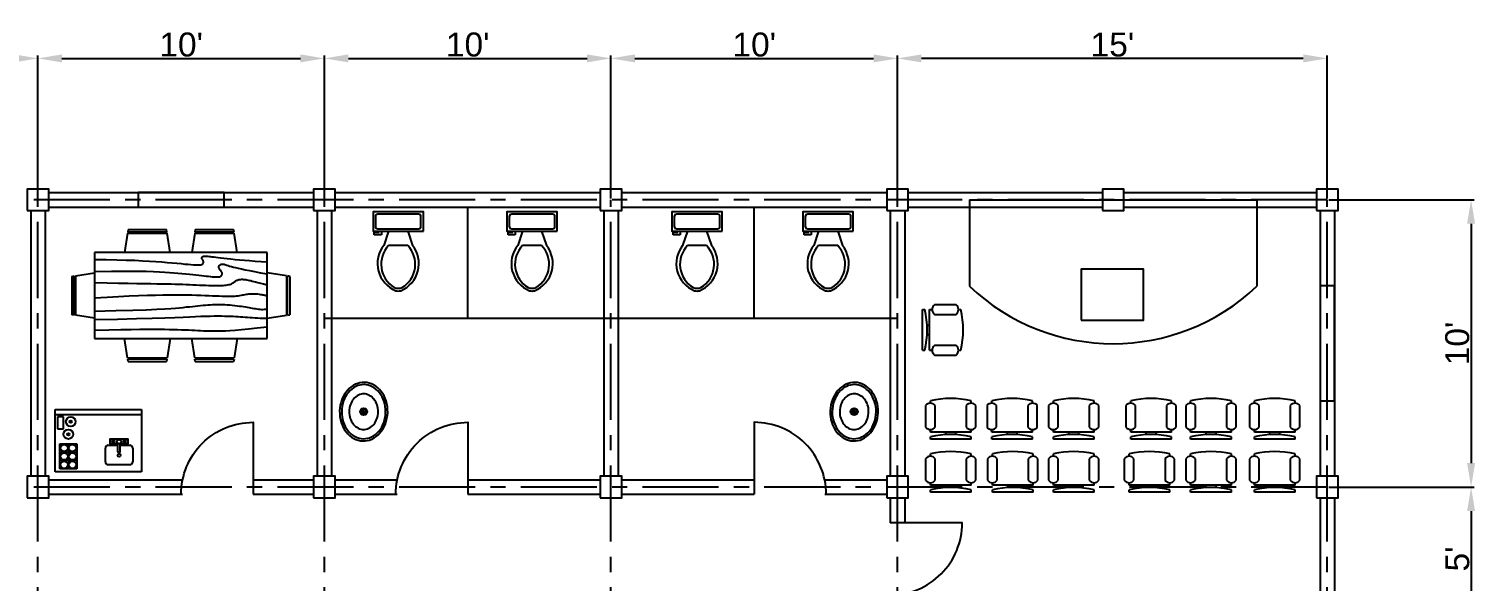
# Model space of a CAD drawing. Header units: inches. Extents: x -530 to 976, y 18 to 694.
# Drawn here: x 373 to 976, y 463 to 694 of the extents above; entities that cross this region are included whole.
import ezdxf

# ---------------------------------------------------------------- set-up
doc = ezdxf.new("R2010")
doc.units = ezdxf.units.IN
doc.linetypes.add('CENTER', pattern=[50.8, 31.75, -6.35, 6.35, -6.35])
for name, color, linetype in [('center', 7, 'CENTER'), ('column', 130, 'Continuous'), ('d1', 110, 'Continuous'), ('label', 7, 'Continuous'), ('luxury', 7, 'Continuous'), ('wall', 231, 'Continuous')]:
    doc.layers.add(name, color=color, linetype=linetype)
doc.layers.add('w1', color=50, linetype='Continuous', plot=False)
doc.layers.add('w2', color=50, linetype='Continuous', plot=False)
doc.styles.get("Standard").update_dxf_attribs({"font": 'arial.ttf'})
doc.dimstyles.new('ISO-25', dxfattribs={"dimtxt": 10, "dimasz": 10, "dimexe": 1.25, "dimexo": 0.625, "dimtad": 1, "dimtxsty": 'Standard', "dimcen": 2.5, "dimadec": 0, "dimazin": 0, "dimtfac": 1, "dimtmove": 0, "dimatfit": 3, "dimfxl": 1, "dimarcsym": 0})

# ---------------------------------------------------------------- blocks, each defined once
blk = doc.blocks.new('Sink - Oval top')
for p, q in [((-1, 0), (1, 0)), ((0, 1), (0, -1))]:
    blk.add_line(p, q)
at = {"linetype": 'Continuous'}
for points in [[(-12.23, 0.39, 0.117634), (-11.46, -3.36, 0.104469), (-8.88, -6.8, 0.090016), (-5.08, -9.07, 0.08192), (-0.32, -10.02, 0.08192), (4.49, -9.38, 0.090016), (8.42, -7.36, 0.104469), (11.22, -4.09, 0.117634), (12.23, -0.39, 0.117634), (11.46, 3.36, 0.104469), (8.88, 6.8, 0.090016), (5.08, 9.07, 0.08192), (0.32, 10.02, 0.08192), (-4.49, 9.38, 0.090016), (-8.42, 7.36, 0.104469), (-11.22, 4.09, 0.117634)], [(-11.29, 0.16, 0.118622), (-10.52, -3.25, 0.104678), (-8.07, -6.36, 0.089562), (-4.54, -8.37, 0.081185), (-0.13, -9.15, 0.081185), (4.3, -8.49, 0.089562), (7.89, -6.58, 0.104678), (10.42, -3.55, 0.118622), (11.29, -0.16, 0.118622), (10.52, 3.25, 0.104678), (8.07, 6.36, 0.089562), (4.54, 8.37, 0.081185), (0.13, 9.15, 0.081185), (-4.3, 8.49, 0.089562), (-7.89, 6.58, 0.104678), (-10.42, 3.55, 0.118622)], [(-7.42, 0.08, 0.118283), (-6.91, -2.17, 0.104607), (-5.29, -4.21, 0.089718), (-2.97, -5.53, 0.081436), (-0.07, -6.04, 0.081436), (2.84, -5.59, 0.089718), (5.2, -4.33, 0.104607), (6.86, -2.32, 0.118283), (7.42, -0.08, 0.118283), (6.91, 2.17, 0.104607), (5.29, 4.21, 0.089718), (2.97, 5.53, 0.081436), (0.07, 6.04, 0.081436), (-2.84, 5.59, 0.089718), (-5.2, 4.33, 0.104607), (-6.86, 2.32, 0.118283)]]:
    blk.add_lwpolyline(points, format="xyb", close=True, dxfattribs=at)
for radius in [1.5, 1]:
    blk.add_circle((0, 0), radius)
blk = doc.blocks.new('Toilet - top')
for p, q in [((9.5, -6), (9.5, -2)), ((-10, -8.5), (-8, -8.5)), ((-10, -9.5), (-10, -8.5)), ((-7, -9.5), (-10, -9.5)), ((-8, -8.5), (-8, -8)), ((-7, -8), (-7, -9.5)), ((-4, -8), (-6, -14)), ((4, -8), (6, -14)), ((4, -14), (-4, -14))]:
    blk.add_line(p, q)
blk.add_lwpolyline([(10.5, -8), (10.5, 0), (-10.5, 0), (-10.5, -8)], close=True)
for points in [[(-9.5, -2), (-9.5, -6)], [(8.5, -1), (-8.5, -1)], [(-8.5, -7), (8.5, -7)]]:
    blk.add_lwpolyline(points)
for centre, radius, start, end in [((-8.62, -1.88), 0.884, 81.8699, 188.1301), ((-8.62, -6.12), 0.884, 171.8699, 278.1301), ((8.62, -1.88), 0.884, 351.8699, 98.1301), ((8.62, -6.12), 0.884, 261.8699, 8.1301), ((3.52, -21.58), 12.17, 141.46911, 247.97143), ((4.2, -21.82), 11.33, 136.36773, 238.94682), ((-3.52, -21.58), 12.17, 292.02843, 38.53071), ((-4.2, -21.82), 11.33, 301.05301, 43.63209), ((0, -27.88), 4, 245.73182, 294.26817), ((0, -29), 4, 254.86053, 285.13947)]:
    blk.add_arc(centre, radius, start, end)
blk = doc.blocks.new('Chair - Desk')
at = {"linetype": 'Continuous'}
for p, q in [((-8.5, 0), (-8.5, -1)), ((-8.5, 0), (8.5, 0)), ((8.5, 0), (8.5, -1)), ((-10.5, -5), (-10.5, -14)), ((-8.5, -3), (-8.5, -4)), ((-8.5, -3), (8.5, -3)), ((-6.5, -14), (-6.5, -5)), ((-2, -3), (-2, -1.9355)), ((2, -1.9576), (2, -3)), ((6.5, -5), (6.5, -14)), ((8.5, -3), (8.5, -4)), ((10.5, -14), (10.5, -5)), ((-8.5, -15), (-8.5, -16)), ((8.5, -15), (8.5, -16))]:
    blk.add_line(p, q, dxfattribs=at)
for centre, radius, start, end in [((-8.5, -6.5), 2.5, 36.8699, 143.1301), ((0, 34.625), 36.625, 256.5803, 283.4197), ((8.5, -6.5), 2.5, 36.8699, 143.1301), ((-8.5, -12.5), 2.5, 216.8699, 323.1301), ((0, 19.625), 36.625, 256.5803, 283.4197), ((8.5, -12.5), 2.5, 216.8699, 323.1301)]:
    blk.add_arc(centre, radius, start, end, dxfattribs=at)
blk = doc.blocks.new('Dining Set - 36 x 72 in.')
at = {"linetype": 'Continuous'}
for p, q in [((-22.2343, 26.00059), (-23.4847, 17.99762)), ((-22.2304, 26), (-5.7608, 26)), ((-22, 27.5), (-22.1562, 26.50042)), ((-5.8416, 26.5), (-22.1534, 26.5)), ((-22, 27.5), (-6, 27.5)), ((-5.8437, 26.49966), (-6, 27.5)), ((-4.5152, 17.99762), (-5.7655, 25.99926)), ((5.7657, 26.00059), (4.5153, 17.99762)), ((5.7696, 26), (22.2392, 26)), ((6, 27.5), (5.8438, 26.50042)), ((22.1584, 26.5), (5.8466, 26.5)), ((6, 27.5), (22, 27.5)), ((22.1563, 26.49966), (22, 27.5)), ((23.4848, 17.99762), (22.2345, 25.99926)), ((36, 18), (-36, 18)), ((-36, 18), (-36, -18)), ((36, -18), (36, 18)), ((-45.5, 8), (-44.5004, 8.15617)), ((-45.5, 8), (-45.5, -8)), ((-44.5, -8.15843), (-44.5, 8.15338)), ((-44.0006, 8.23428), (-35.9976, 9.48474)), ((-44, 8.23041), (-44, -8.23915)), ((44.0006, 8.23428), (35.9976, 9.48474)), ((44, 8.23041), (44, -8.23915)), ((44.5, -8.15843), (44.5, 8.15338)), ((45.5, 8), (44.5005, 8.15617)), ((45.5, 8), (45.5, -8)), ((-44.4997, -8.15631), (-45.5, -8)), ((-35.9976, -9.48476), (-43.9993, -8.2345)), ((35.9976, -9.48476), (43.9993, -8.2345)), ((44.4997, -8.15631), (45.5, -8)), ((-36, -18), (36, -18)), ((-22.2343, -26.0006), (-23.4847, -17.99762)), ((-4.5152, -17.99762), (-5.7655, -25.99928)), ((5.7657, -26.0006), (4.5153, -17.99762)), ((23.4848, -17.99762), (22.2345, -25.99928)), ((-22.2304, -26), (-5.7608, -26)), ((-22, -27.5), (-22.1562, -26.50044)), ((-5.8416, -26.5), (-22.1534, -26.5)), ((-22, -27.5), (-6, -27.5)), ((-5.8437, -26.49967), (-6, -27.5)), ((5.7696, -26), (22.2392, -26)), ((6, -27.5), (5.8438, -26.50044)), ((22.1584, -26.5), (5.8466, -26.5)), ((6, -27.5), (22, -27.5)), ((22.1563, -26.49967), (22, -27.5))]:
    blk.add_line(p, q, dxfattribs=at)
for points in [[(-36, 15), (-31.1772, 14.97754), (-26.8079, 14.91406), (-22.8538, 14.81543), (-19.276, 14.6875), (-16.0362, 14.53613), (-13.0957, 14.36718), (-10.4159, 14.18652), (-7.9583, 14), (-5.6904, 13.81315), (-3.6035, 13.63021), (-1.6954, 13.45508), (0.0365, 13.29166), (1.5945, 13.14388), (2.9811, 13.01562), (4.1988, 12.9108), (5.25, 12.83333), (6.1393, 12.78613), (6.8802, 12.76823), (7.4883, 12.77767), (7.9792, 12.8125), (8.3685, 12.87077), (8.6719, 12.95052), (8.9049, 13.0498), (9.0833, 13.16666), (9.2205, 13.29899), (9.3216, 13.44401), (9.3895, 13.59879), (9.4271, 13.76041), (9.4373, 13.92594), (9.4232, 14.09245), (9.3875, 14.257), (9.3333, 14.41666), (9.2638, 14.56917), (9.1836, 14.71484), (9.0975, 14.85465), (9.0104, 14.98958), (8.9272, 15.1206), (8.8529, 15.2487), (8.7922, 15.37483), (8.75, 15.5), (8.7305, 15.62467), (8.7344, 15.74739), (8.7617, 15.86621), (8.8125, 15.97916), (8.8867, 16.08431), (8.9844, 16.17968), (9.1055, 16.26334), (9.25, 16.33333), (9.4189, 16.38802), (9.6172, 16.42708), (9.8506, 16.45052), (10.125, 16.45833), (10.4463, 16.45052), (10.8203, 16.42708), (11.2529, 16.38802), (11.75, 16.33333), (12.3184, 16.26318), (12.9694, 16.17838), (13.7151, 16.07991), (14.5677, 15.96875), (15.5395, 15.84586), (16.6426, 15.71224), (17.8893, 15.56884), (19.2917, 15.41666), (20.859, 15.25667), (22.5879, 15.08984), (24.4721, 14.91715), (26.5052, 14.73958), (28.6809, 14.5581), (30.9929, 14.3737), (33.4347, 14.18733), (36, 14)], [(-36, 10), (-28.9766, 10.14274), (-23.1725, 10.20442), (-18.4241, 10.19775), (-14.5677, 10.13541), (-11.4399, 10.03011), (-8.877, 9.89453), (-6.7154, 9.74137), (-4.7917, 9.58333), (-2.9698, 9.43082), (-1.2246, 9.28515), (0.4415, 9.14534), (2.026, 9.01041), (3.5266, 8.87939), (4.9408, 8.7513), (6.266, 8.62516), (7.5, 8.5), (8.6411, 8.37549), (9.6914, 8.2539), (10.6538, 8.13818), (11.5312, 8.03125), (12.3267, 7.93603), (13.043, 7.85547), (13.6831, 7.79248), (14.25, 7.75), (14.7471, 7.7303), (15.1797, 7.73307), (15.5537, 7.75732), (15.875, 7.80208), (16.1494, 7.86637), (16.3828, 7.94922), (16.5811, 8.04964), (16.75, 8.16666), (16.8944, 8.29915), (17.0143, 8.44531), (17.1089, 8.60319), (17.1771, 8.77083), (17.218, 8.94629), (17.2305, 9.1276), (17.2137, 9.31282), (17.1667, 9.5), (17.0895, 9.6875), (16.987, 9.875), (16.8649, 10.0625), (16.7292, 10.25), (16.5856, 10.4375), (16.4401, 10.625), (16.2985, 10.8125), (16.1667, 11), (16.05, 11.18733), (15.9518, 11.3737), (15.8752, 11.5581), (15.8229, 11.73958), (15.798, 11.91715), (15.8034, 12.08984), (15.842, 12.25667), (15.9167, 12.41666), (16.0295, 12.56836), (16.1784, 12.70833), (16.3605, 12.83268), (16.5729, 12.9375), (16.8127, 13.01888), (17.0768, 13.07291), (17.3625, 13.0957), (17.6667, 13.08333), (17.9894, 13.03312), (18.3418, 12.94726), (18.7382, 12.82918), (19.1927, 12.68229), (19.7195, 12.51001), (20.3327, 12.31575), (21.0465, 12.10294), (21.875, 11.875), (22.8357, 11.63354), (23.959, 11.37304), (25.2786, 11.08618), (26.8282, 10.76562), (28.6414, 10.40405), (30.752, 9.99414), (33.1936, 9.52856), (36, 9)], [(-36, 5.5), (-30.7157, 5.3348), (-26.069, 5.20963), (-21.9946, 5.11767), (-18.4271, 5.05208), (-15.3009, 5.00602), (-12.5508, 4.97265), (-10.1112, 4.94515), (-7.9167, 4.91666), (-5.909, 4.88167), (-4.0586, 4.83984), (-2.3429, 4.79215), (-0.7396, 4.73958), (0.7739, 4.6831), (2.22, 4.6237), (3.6213, 4.56233), (5, 4.5), (6.373, 4.43782), (7.7344, 4.3776), (9.0723, 4.32129), (10.375, 4.27083), (11.6309, 4.22819), (12.8281, 4.19531), (13.9551, 4.17415), (15, 4.16666), (15.954, 4.17448), (16.819, 4.19791), (17.6001, 4.23698), (18.3021, 4.29166), (18.9299, 4.36198), (19.4883, 4.44791), (19.9823, 4.54948), (20.4167, 4.66666), (20.7969, 4.79899), (21.1302, 4.94401), (21.4245, 5.09879), (21.6875, 5.26041), (21.9271, 5.42594), (22.1511, 5.59245), (22.3672, 5.757), (22.5834, 5.91666), (22.8065, 6.06868), (23.0404, 6.21093), (23.2879, 6.34147), (23.5521, 6.45833), (23.8358, 6.55957), (24.142, 6.64323), (24.4735, 6.70735), (24.8334, 6.75), (25.2235, 6.76969), (25.642, 6.76692), (26.0858, 6.74267), (26.5521, 6.69791), (27.0379, 6.63362), (27.5404, 6.55078), (28.0565, 6.45036), (28.5834, 6.33333), (29.1242, 6.19987), (29.7071, 6.04687), (30.3661, 5.87044), (31.1354, 5.66666), (32.0493, 5.43164), (33.142, 5.16146), (34.4475, 4.85221), (36, 4.5)], [(-36, -1), (-30.7915, -0.6591), (-26.0195, -0.38216), (-21.6519, -0.16284), (-17.6563, 0.00521), (-14.0005, 0.12833), (-10.6523, 0.21289), (-7.5796, 0.26522), (-4.75, 0.29166), (-2.134, 0.29793), (0.2878, 0.28711), (2.5317, 0.26163), (4.6146, 0.22396), (6.5529, 0.17651), (8.3633, 0.12174), (10.0623, 0.06209), (11.6667, 0), (13.1899, -0.06201), (14.6341, -0.1211), (15.9982, -0.17432), (17.2813, -0.21875), (18.4823, -0.25147), (19.6003, -0.26953), (20.6343, -0.27002), (21.5834, -0.25), (22.4481, -0.20768), (23.2357, -0.14584), (23.9549, -0.06836), (24.6146, 0.02083), (25.2235, 0.11784), (25.7904, 0.21875), (26.3241, 0.31966), (26.8334, 0.41666), (27.3265, 0.50618), (27.8099, 0.58593), (28.2894, 0.65397), (28.7709, 0.70833), (29.2601, 0.74707), (29.763, 0.76823), (30.2855, 0.76985), (30.8334, 0.75), (31.4088, 0.70784), (31.9994, 0.64713), (32.589, 0.57275), (33.1615, 0.48958), (33.7008, 0.4025), (34.1908, 0.3164), (34.6153, 0.23616), (34.9584, 0.16666), (35.2099, 0.11165), (35.3848, 0.07031), (35.504, 0.04069), (35.5886, 0.02083), (35.6594, 0.00879), (35.7377, 0.0026), (35.8442, 0.00032), (36, 0)], [(-36, -6.5), (-27.1843, -6.31267), (-20.084, -6.1263), (-14.469, -5.9419), (-10.1094, -5.76042), (-6.7752, -5.58285), (-4.2363, -5.41016), (-2.2629, -5.24333), (-0.625, -5.08334), (0.8708, -4.93099), (2.2715, -4.78646), (3.5872, -4.64974), (4.8281, -4.52084), (6.0046, -4.39974), (7.127, -4.28646), (8.2053, -4.18099), (9.25, -4.08334), (10.2705, -3.99382), (11.2734, -3.91407), (12.2647, -3.84603), (13.25, -3.79167), (14.2354, -3.75293), (15.2266, -3.73177), (16.2295, -3.73015), (17.25, -3.75), (18.2912, -3.79248), (19.3451, -3.85547), (20.4009, -3.93604), (21.4479, -4.03125), (22.4754, -4.13819), (23.4727, -4.25391), (24.4289, -4.37549), (25.3334, -4.5), (26.1785, -4.62492), (26.9694, -4.74935), (27.7145, -4.87281), (28.4219, -4.99479), (29.1, -5.11483), (29.7572, -5.23242), (30.4016, -5.34709), (31.0417, -5.45834), (31.6837, -5.56437), (32.3262, -5.65821), (32.9658, -5.73153), (33.599, -5.77604), (34.2224, -5.78345), (34.8327, -5.74545), (35.4264, -5.65373), (36, -5.5)], [(-36, -10), (-26.4022, -9.81299), (-18.4675, -9.62891), (-11.9839, -9.45069), (-6.7396, -9.28125), (-2.5226, -9.12354), (0.8789, -8.98047), (3.6769, -8.85498), (6.0833, -8.75), (8.2767, -8.66765), (10.3021, -8.60677), (12.1712, -8.56543), (13.8958, -8.54167), (15.4876, -8.53353), (16.9583, -8.53907), (18.3197, -8.55632), (19.5834, -8.58334), (20.7616, -8.61841), (21.8685, -8.66081), (22.9188, -8.71004), (23.9271, -8.76563), (24.9081, -8.82707), (25.8763, -8.89388), (26.8465, -8.96558), (27.8334, -9.04167), (28.8474, -9.12118), (29.8828, -9.20117), (30.93, -9.27824), (31.9792, -9.34896), (33.0205, -9.40991), (34.0443, -9.45768), (35.0407, -9.48885), (36, -9.5)], [(-36, -14.5), (-30.0881, -14.33513), (-25.0332, -14.21224), (-20.7312, -14.12647), (-17.0781, -14.07292), (-13.97, -14.04671), (-11.3027, -14.04297), (-8.9724, -14.05681), (-6.875, -14.08334), (-4.9224, -14.11833), (-3.0905, -14.16016), (-1.3709, -14.20785), (0.2448, -14.26042), (1.7647, -14.3169), (3.1973, -14.3763), (4.5507, -14.43767), (5.8333, -14.5), (7.0554, -14.5621), (8.235, -14.62175), (9.3922, -14.67652), (10.5469, -14.72396), (11.7192, -14.76164), (12.929, -14.78711), (14.1965, -14.79794), (15.5417, -14.79167), (16.9933, -14.76424), (18.6152, -14.70508), (20.4804, -14.60197), (22.6615, -14.44271), (25.2312, -14.21509), (28.2624, -13.9069), (31.8277, -13.50594), (36, -13)]]:
    blk.add_lwpolyline(points, dxfattribs=at)
blk = doc.blocks.new('Wet Bar')
at = {"linetype": 'Continuous'}
for p, q in [((0, 0), (36, 0)), ((0, -26), (0, 0)), ((36, 0), (36, -26)), ((0, -2), (36, -2)), ((3.5, -3), (1, -3)), ((1, -3), (1, -8)), ((3.5, -8), (3.5, -3)), ((1, -8), (3.5, -8)), ((2, -14.25), (9, -14.25)), ((2, -24.75), (2, -14.25)), ((2, -17.75), (9, -17.75)), ((5.5, -14.25), (5.5, -24.75)), ((9, -14.25), (9, -24.75)), ((26.2, -17.55), (26.2, -14.1284)), ((27.1001, -17.55), (27.1001, -14.1284)), ((9, -21.25), (2, -21.25)), ((36, -26), (0, -26)), ((9, -24.75), (2, -24.75))]:
    blk.add_line(p, q, dxfattribs=at)
for points in [[(20.95, -21.75), (20.95, -16.05)], [(22.15, -14.85), (26.2, -14.85)], [(26.2, -14.25), (22.95, -14.25), (22.95, -12.2), (26.75, -12.2)], [(26.7487, -12.2), (30.3501, -12.2), (30.3501, -14.25), (27.1001, -14.25)], [(27.1001, -14.85), (31.15, -14.85)], [(32.3501, -16.05), (32.3501, -21.75)], [(31.15, -22.95), (22.15, -22.95)]]:
    blk.add_lwpolyline(points, dxfattribs=at)
for centre, radius in [((6.5, -5), 2), ((6.5, -5), 0.5), ((5.5, -10.25), 2), ((5.5, -10.25), 0.5), ((3.75, -16), 1.5), ((3.75, -19.5), 1.5), ((7.25, -16), 1.5), ((7.25, -19.5), 1.5), ((24.25, -13.25), 0.5), ((26.65, -13.35), 0.9), ((29, -13.25), 0.5), ((3.75, -23), 1.5), ((7.25, -23), 1.5), ((26.65, -19.05), 0.6)]:
    blk.add_circle(centre, radius, dxfattribs=at)
for centre, radius, start, end in [((22.2251, -16.125), 1.2772, 93.36646, 176.6335), ((26.65, -17.55), 0.45, 180, 0), ((31.075, -16.125), 1.2772, 3.366461, 86.63354), ((22.2251, -21.675), 1.2772, 183.3665, 266.6335), ((31.075, -21.675), 1.2772, 273.3665, 356.6335)]:
    blk.add_arc(centre, radius, start, end, dxfattribs=at)
blk = doc.blocks.new('*D43')
at = {"layer": 'Defpoints', "color": 0, "transparency": 16777216}
for p in [(914.38, 622.39), (914.38, 502.57), (974.38, 502.57)]:
    blk.add_point(p, dxfattribs=at)
at = {"layer": 'label', "color": 0, "lineweight": -2, "transparency": 16777216}
for p, q in [((915.01, 622.39), (975.63, 622.39)), ((974.38, 612.39), (974.38, 512.57)), ((915.01, 502.57), (975.63, 502.57))]:
    blk.add_line(p, q, dxfattribs=at)
at = {"layer": 'label', "color": 0, "transparency": 16777216}
for points in [[(972.72, 612.39), (976.05, 612.39), (974.38, 622.39)], [(972.72, 512.57), (976.05, 512.57), (974.38, 502.57)]]:
    blk.add_solid(points, dxfattribs=at)
at = {"layer": 'label', "color": 0, "transparency": 16777216, "insert": (968.65, 562.48), "char_height": 10, "attachment_point": 5, "rotation": 90}
blk.add_mtext("10'", dxfattribs=at)
blk = doc.blocks.new('*D44')
at = {"layer": 'Defpoints', "color": 0, "transparency": 16777216}
for p in [(914.38, 502.57), (914.38, 442.58), (974.38, 442.58)]:
    blk.add_point(p, dxfattribs=at)
at = {"layer": 'label', "color": 0, "lineweight": -2, "transparency": 16777216}
for p, q in [((915.01, 502.57), (975.63, 502.57)), ((974.38, 492.57), (974.38, 452.58)), ((915.01, 442.58), (975.63, 442.58))]:
    blk.add_line(p, q, dxfattribs=at)
at = {"layer": 'label', "color": 0, "transparency": 16777216}
for points in [[(972.72, 492.57), (976.05, 492.57), (974.38, 502.57)], [(972.72, 452.58), (976.05, 452.58), (974.38, 442.58)]]:
    blk.add_solid(points, dxfattribs=at)
at = {"layer": 'label', "color": 0, "transparency": 16777216, "insert": (968.67, 472.58), "char_height": 10, "attachment_point": 5, "rotation": 90}
blk.add_mtext("5'", dxfattribs=at)
blk = doc.blocks.new('*D51')
at = {"layer": 'Defpoints', "color": 0, "transparency": 16777216}
for p in [(376.32, 681.41), (256.75, 622.39), (376.32, 622.39)]:
    blk.add_point(p, dxfattribs=at)
at = {"layer": 'label', "color": 0, "lineweight": -2, "transparency": 16777216}
for p, q in [((256.75, 623.02), (256.75, 682.66)), ((376.32, 623.02), (376.32, 682.66)), ((266.75, 681.41), (366.32, 681.41))]:
    blk.add_line(p, q, dxfattribs=at)
at = {"layer": 'label', "color": 0, "transparency": 16777216}
for points in [[(266.75, 683.08), (266.75, 679.75), (256.75, 681.41)], [(366.32, 683.08), (366.32, 679.75), (376.32, 681.41)]]:
    blk.add_solid(points, dxfattribs=at)
at = {"layer": 'label', "color": 0, "transparency": 16777216, "insert": (316.54, 687.14), "char_height": 10, "attachment_point": 5}
blk.add_mtext("10'", dxfattribs=at)
blk = doc.blocks.new('*D52')
at = {"layer": 'Defpoints', "color": 0, "transparency": 16777216}
for p in [(495.89, 681.41), (376.32, 622.39), (495.89, 622.39)]:
    blk.add_point(p, dxfattribs=at)
at = {"layer": 'label', "color": 0, "lineweight": -2, "transparency": 16777216}
for p, q in [((376.32, 623.02), (376.32, 682.66)), ((495.89, 623.02), (495.89, 682.66)), ((386.32, 681.41), (485.89, 681.41))]:
    blk.add_line(p, q, dxfattribs=at)
at = {"layer": 'label', "color": 0, "transparency": 16777216}
for points in [[(386.32, 683.08), (386.32, 679.75), (376.32, 681.41)], [(485.89, 683.08), (485.89, 679.75), (495.89, 681.41)]]:
    blk.add_solid(points, dxfattribs=at)
at = {"layer": 'label', "color": 0, "transparency": 16777216, "insert": (436.11, 687.14), "char_height": 10, "attachment_point": 5}
blk.add_mtext("10'", dxfattribs=at)
blk = doc.blocks.new('*D53')
at = {"layer": 'Defpoints', "color": 0, "transparency": 16777216}
for p in [(615.46, 681.41), (495.89, 622.39), (615.46, 622.39)]:
    blk.add_point(p, dxfattribs=at)
at = {"layer": 'label', "color": 0, "lineweight": -2, "transparency": 16777216}
for p, q in [((495.89, 623.02), (495.89, 682.66)), ((615.46, 623.02), (615.46, 682.66)), ((505.89, 681.41), (605.46, 681.41))]:
    blk.add_line(p, q, dxfattribs=at)
at = {"layer": 'label', "color": 0, "transparency": 16777216}
for points in [[(505.89, 683.08), (505.89, 679.75), (495.89, 681.41)], [(605.46, 683.08), (605.46, 679.75), (615.46, 681.41)]]:
    blk.add_solid(points, dxfattribs=at)
at = {"layer": 'label', "color": 0, "transparency": 16777216, "insert": (555.68, 687.14), "char_height": 10, "attachment_point": 5}
blk.add_mtext("10'", dxfattribs=at)
blk = doc.blocks.new('*D54')
at = {"layer": 'Defpoints', "color": 0, "transparency": 16777216}
for p in [(735.03, 681.41), (615.46, 622.39), (735.03, 622.39)]:
    blk.add_point(p, dxfattribs=at)
at = {"layer": 'label', "color": 0, "lineweight": -2, "transparency": 16777216}
for p, q in [((615.46, 623.02), (615.46, 682.66)), ((735.03, 623.02), (735.03, 682.66)), ((625.46, 681.41), (725.03, 681.41))]:
    blk.add_line(p, q, dxfattribs=at)
at = {"layer": 'label', "color": 0, "transparency": 16777216}
for points in [[(625.46, 683.08), (625.46, 679.75), (615.46, 681.41)], [(725.03, 683.08), (725.03, 679.75), (735.03, 681.41)]]:
    blk.add_solid(points, dxfattribs=at)
at = {"layer": 'label', "color": 0, "transparency": 16777216, "insert": (675.25, 687.14), "char_height": 10, "attachment_point": 5}
blk.add_mtext("10'", dxfattribs=at)
blk = doc.blocks.new('*D55')
at = {"layer": 'Defpoints', "color": 0, "transparency": 16777216}
for p in [(735.03, 681.41), (735.03, 622.39), (914.38, 622.39)]:
    blk.add_point(p, dxfattribs=at)
at = {"layer": 'label', "color": 0, "lineweight": -2, "transparency": 16777216}
for p, q in [((735.03, 623.02), (735.03, 682.66)), ((914.38, 623.02), (914.38, 682.66)), ((904.38, 681.41), (745.03, 681.41))]:
    blk.add_line(p, q, dxfattribs=at)
at = {"layer": 'label', "color": 0, "transparency": 16777216}
for points in [[(745.03, 683.08), (745.03, 679.75), (735.03, 681.41)], [(904.38, 683.08), (904.38, 679.75), (914.38, 681.41)]]:
    blk.add_solid(points, dxfattribs=at)
at = {"layer": 'label', "color": 0, "transparency": 16777216, "insert": (824.71, 687.14), "char_height": 10, "attachment_point": 5}
blk.add_mtext("15'", dxfattribs=at)

msp = doc.modelspace()

# ---------------------------------------------------------------- linework, layer by layer
at = {"layer": 'center'}
for p, q in [((914.384, 622.393), (17.615, 622.393)), ((376.322, 22.61), (376.322, 622.393)), ((495.892, 22.61), (495.892, 622.393)), ((615.461, 22.61), (615.461, 622.393)), ((735.03, 22.61), (735.03, 622.393)), ((914.384, 22.61), (914.384, 622.393)), ((914.384, 502.575), (17.615, 502.575))]:
    msp.add_line(p, q, dxfattribs=at)
at = {"layer": 'column'}
for points in [[(371.822, 617.893), (380.822, 617.893), (380.822, 626.893), (371.822, 626.893)], [(491.392, 617.893), (500.392, 617.893), (500.392, 626.893), (491.392, 626.893)], [(610.961, 617.893), (619.961, 617.893), (619.961, 626.893), (610.961, 626.893)], [(730.53, 617.893), (739.53, 617.893), (739.53, 626.893), (730.53, 626.893)], [(820.53, 617.893), (829.53, 617.893), (829.53, 626.893), (820.53, 626.893)], [(909.884, 617.893), (918.884, 617.893), (918.884, 626.893), (909.884, 626.893)], [(371.822, 498.075), (380.822, 498.075), (380.822, 507.075), (371.822, 507.075)], [(491.392, 498.075), (500.392, 498.075), (500.392, 507.075), (491.392, 507.075)], [(610.961, 498.075), (619.961, 498.075), (619.961, 507.075), (610.961, 507.075)], [(730.53, 498.075), (739.53, 498.075), (739.53, 507.075), (730.53, 507.075)], [(909.884, 498.075), (918.884, 498.075), (918.884, 507.075), (909.884, 507.075)]]:
    msp.add_lwpolyline(points, close=True, dxfattribs=at)
at = {"layer": 'd1'}
for points in [[(436.107, 499.575, -0.4142136), (466.107, 529.575), (466.107, 499.575)], [(525.676, 499.575, -0.4142136), (555.676, 529.575), (555.676, 499.575)], [(705.245, 499.575, 0.4142136), (675.245, 529.575), (675.245, 499.575)], [(732.03, 457.577, 0.4142136), (762.03, 487.577), (732.03, 487.577)]]:
    msp.add_lwpolyline(points, format="xyb", dxfattribs=at)
at = {"layer": 'luxury'}
for p, q in [((765.03, 622.393), (885.03, 622.393)), ((765.03, 622.393), (765.03, 586.393)), ((885.03, 622.393), (885.03, 586.393)), ((555.676, 573.075), (555.676, 619.393)), ((675.245, 573.075), (675.245, 619.393)), ((495.892, 573.075), (615.461, 573.075)), ((615.461, 573.075), (735.03, 573.075))]:
    msp.add_line(p, q, dxfattribs=at)
msp.add_lwpolyline([(811.657, 572.16), (837.632, 572.16), (837.632, 593.526), (811.657, 593.526)], close=True, dxfattribs=at)
msp.add_arc((825.03, 649.393), 87, 226.397181, 313.602819, dxfattribs=at)
at = {"layer": 'w1'}
msp.add_lwpolyline([(418.107, 619.393), (454.107, 619.393), (454.107, 625.393), (418.107, 625.393)], close=True, dxfattribs=at)
at = {"layer": 'w2'}
msp.add_lwpolyline([(917.384, 538.484), (917.384, 586.484), (911.384, 586.484), (911.384, 538.484)], close=True, dxfattribs=at)
at = {"layer": 'wall'}
for p, q in [((380.822, 625.393), (491.392, 625.393)), ((500.392, 625.393), (610.961, 625.393)), ((619.961, 625.393), (730.53, 625.393)), ((739.53, 625.393), (820.53, 625.393)), ((829.53, 625.393), (909.884, 625.393)), ((373.322, 617.893), (373.322, 507.075)), ((379.322, 617.893), (379.322, 507.075)), ((380.822, 619.393), (491.392, 619.393)), ((492.892, 617.893), (492.892, 507.075)), ((498.892, 617.893), (498.892, 507.075)), ((500.392, 619.393), (610.961, 619.393)), ((612.461, 617.893), (612.461, 507.075)), ((618.461, 617.893), (618.461, 507.075)), ((619.961, 619.393), (730.53, 619.393)), ((732.03, 617.893), (732.03, 507.075)), ((738.03, 617.893), (738.03, 507.075)), ((739.53, 619.393), (820.53, 619.393)), ((829.53, 619.393), (909.884, 619.393)), ((911.384, 617.893), (911.384, 507.075)), ((917.384, 617.893), (917.384, 507.075)), ((380.822, 505.575), (436.713, 505.575)), ((466.107, 505.575), (491.392, 505.575)), ((500.392, 505.575), (526.282, 505.575)), ((555.676, 505.575), (610.961, 505.575)), ((619.961, 505.575), (675.245, 505.575)), ((704.639, 505.575), (730.53, 505.575)), ((380.822, 499.575), (436.713, 499.575)), ((466.107, 499.575), (491.392, 499.575)), ((500.392, 499.575), (526.282, 499.575)), ((555.676, 499.575), (610.961, 499.575)), ((619.961, 499.575), (675.245, 499.575)), ((704.639, 499.575), (730.53, 499.575)), ((732.03, 498.075), (732.03, 487.577)), ((738.03, 498.075), (738.03, 487.577)), ((911.384, 498.075), (911.384, 447.08)), ((917.384, 498.075), (917.384, 447.08))]:
    msp.add_line(p, q, dxfattribs=at)

# ---------------------------------------------------------------- block references
at = {"layer": 'luxury'}
for name, p in [('Toilet - top', (526.676, 617.362)), ('Toilet - top', (582.536, 617.362)), ('Toilet - top', (651.377, 617.362)), ('Toilet - top', (706.062, 617.362)), ('Dining Set - 36 x 72 in.', (435.998, 582.48)), ('Wet Bar', (383.534, 534.859))]:
    msp.add_blockref(name, p, dxfattribs=at)
for name, p, rotation in [('Chair - Desk', (745.441, 568.123), 89.99999999999999), ('Sink - Oval top', (512.257, 534.017), 90), ('Sink - Oval top', (716.946, 534.017), 90), ('Chair - Desk', (757.244, 522.531), 180), ('Chair - Desk', (782.877, 522.531), 180), ('Chair - Desk', (808.562, 522.531), 180), ('Chair - Desk', (840.84, 522.531), 180), ('Chair - Desk', (865.843, 522.531), 180), ('Chair - Desk', (892.438, 522.531), 180), ('Chair - Desk', (757.244, 500.389), 180), ('Chair - Desk', (783.104, 500.389), 180), ('Chair - Desk', (808.562, 500.389), 180), ('Chair - Desk', (840.158, 500.389), 180), ('Chair - Desk', (865.843, 500.389), 180), ('Chair - Desk', (892.438, 500.389), 180)]:
    msp.add_blockref(name, p, dxfattribs=dict(at, rotation=rotation))

# ---------------------------------------------------------------- dimensions: what is measured, and where the dimension line sits
at = {"layer": 'label'}
for base, p1, p2, text, picture, middle in [((376.322, 681.413), (256.753, 622.393), (376.322, 622.393), "10'", '*D51', (316.538, 687.144)), ((495.892, 681.413), (376.322, 622.393), (495.892, 622.393), "10'", '*D52', (436.107, 687.144)), ((615.461, 681.413), (495.892, 622.393), (615.461, 622.393), "10'", '*D53', (555.676, 687.144)), ((735.03, 681.413), (615.461, 622.393), (735.03, 622.393), "10'", '*D54', (675.245, 687.144)), ((735.03, 681.413), (914.384, 622.393), (735.03, 622.393), "15'", '*D55', (824.707, 687.144))]:
    dim = msp.add_linear_dim(base=base, p1=p1, p2=p2, text=text, dimstyle='ISO-25', dxfattribs=at)
    dim.commit()
    dim.dimension.update_dxf_attribs({"geometry": picture, "text_midpoint": middle})
for base, p1, p2, text, picture, middle in [((974.384, 502.575), (914.384, 622.393), (914.384, 502.575), "10'", '*D43', (968.653, 562.484)), ((974.384, 442.58), (914.384, 502.575), (914.384, 442.58), "5'", '*D44', (968.673, 472.577))]:
    dim = msp.add_linear_dim(base=base, p1=p1, p2=p2, angle=90, text=text, dimstyle='ISO-25', dxfattribs=at)
    dim.commit()
    dim.dimension.update_dxf_attribs({"geometry": picture, "text_midpoint": middle})

doc.saveas('drawing.dxf')
